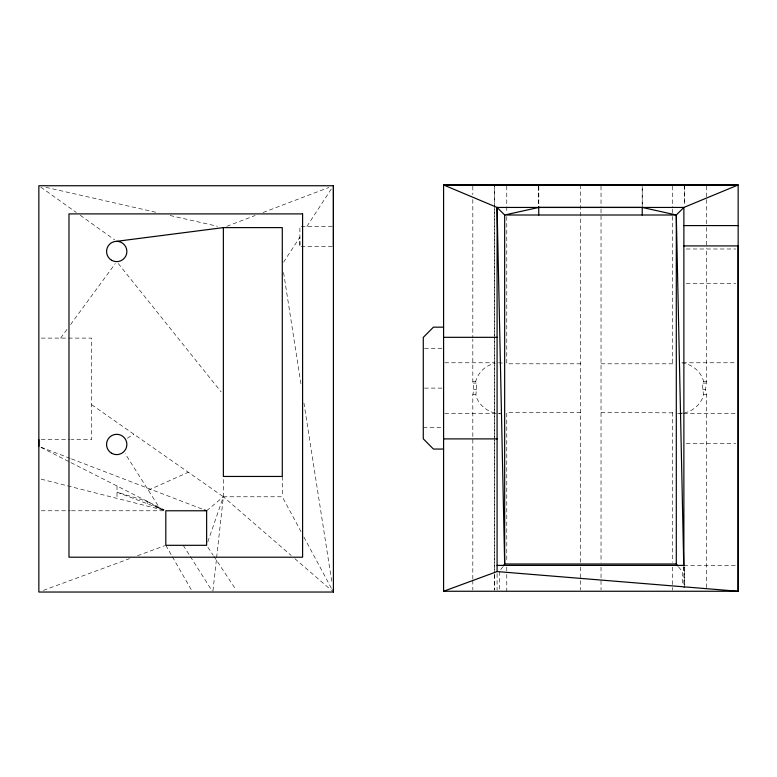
<?xml version="1.0" encoding="UTF-8"?>
<svg xmlns="http://www.w3.org/2000/svg" width="777" height="777" viewBox="0 0 777 777"><rect width="100%" height="100%" fill="white"/><g stroke="black" fill="none" stroke-linecap="round" stroke-linejoin="round"><path stroke-width="0.58" stroke-dasharray="3.88 2.91" d="M147.251 503.71L147.251 501.359L117.006 492.2L163.665 509.955M332.216 246.697L299.893 246.688L299.893 237.16L283.586 262.17M494.58 574.281L494.58 590.044L494.58 571.853M494.58 573.067L494.58 208.013M494.58 206.799L494.58 186.179M538.733 197.329L538.733 184.965L538.762 206.342M684.255 413.005C692.987 411.091 700.31 404.642 703.302 396.212C703.671 391.443 701.563 386.344 703.612 381.594C701.126 371.202 691.375 363.558 680.837 362.772L735.761 362.772M706.487 587.616L706.487 394.629L705.526 389.704L706.487 381.594L706.487 248.086M212.947 590.85L216.356 560.052M216.618 557.663L223.368 496.775L223.368 477.651M472.814 579.118L472.814 394.629L473.785 389.704L472.814 381.594L472.814 339.112M495.046 413.005C486.315 411.091 478.991 404.642 476 396.212C475.641 391.443 477.738 386.344 475.689 381.594C477.962 372.474 485.887 364.869 495.221 363.413M207.789 541.919L223.368 496.775L282.284 496.775L301.029 531.701M306.925 226.369L332.08 187.772M500.757 569.677L502.709 566.841M60.635 338.102L67.735 328.418M70.571 324.553L115.297 263.568M206.624 510.771L223.368 496.775L291.229 555.516M127.35 438.228L133.78 434.158M148.31 490.18L188.296 472.261M226.767 226.311L255.128 215.52M263.073 212.5L328.875 187.471M43.386 590.365L129.536 558.653M137.471 555.74L164.685 545.726M601.029 363.801L672.532 363.801L674.222 363.218M679.846 413.306L683.158 413.082M159.372 508.323L160.878 508.265L157.226 507.507L147.251 501.359M161.519 509.139L162.519 509.1M332.216 226.389L299.893 226.389L299.893 246.697M686.285 248.99L735.741 248.99M686.285 283.518L735.741 283.518M41.268 338.102L91.667 338.102L91.667 439.675L71.261 439.675M424.475 348.533L443.589 348.533M444.784 362.772L494.891 362.772M580.71 363.801L506.769 363.801L506.769 213.966M472.814 381.594L475.689 381.594M703.612 381.594L706.487 381.594M473.329 383.09L476.204 383.09M703.098 383.09L705.972 383.09M424.475 388.111L442.395 388.111M473.785 389.704L476.651 389.704M702.651 389.704L705.526 389.704M472.814 394.629L475.689 394.629M703.612 394.629L706.487 394.629M580.71 412.451L506.769 412.451L506.769 562.266M601.029 412.451L674.582 412.859M444.803 413.451L500.446 413.451M677.641 413.451L682.488 413.451M683.692 413.451L735.732 413.451M423.28 427.7L442.395 427.7M41.249 439.675L70.056 439.675M686.285 443.512L735.741 443.512M41.268 510.771L70.289 510.771M71.494 510.771L164.607 510.771M683.877 565.394L735.741 565.394M498.475 362.772L502.884 363.073M498.358 413.228L500.553 413.383M45.95 187.354L157.129 212.577M170.144 215.53L217.453 226.262M41.181 479.156L164.656 510.479M41.103 447.212L70.338 458.44M71.455 458.877L202.127 509.052M40.987 447.435L69.901 462.101M70.969 462.645L164.17 509.935M91.667 404.72L223.368 496.775M40.822 187.15L76.301 212.48M80.245 215.287L114.743 239.918M294.891 558.692L331.575 590.442M155.682 505.633L157.226 507.507L159.227 507.43L125.175 453.651M118.23 263.52L221.095 391.841M678.544 566.841L682.284 571.571L682.284 584.314M207.915 547.27L213.112 555.137M213.762 556.118L236.159 590.034M183.217 545.308L189.656 555.468M190.297 556.478L212.17 591.015M165.812 545.308L171.766 555.691M172.368 556.73L192.006 590.996M303.865 536.994L331.701 588.859M283.586 272.552L301.126 385.023M303.924 402.972L332.1 583.653M683.77 566.724L683.877 571.571M538.723 186.198L538.733 189.879L538.723 184.965M642.229 206.255L642.21 186.15L642.229 207.44M706.487 186.179L706.487 198.32M706.487 199.534L706.487 226.233M706.487 227.447L706.487 246.872M683.877 566.715L683.877 587.781M672.532 186.179L672.532 207.925M672.532 209.139L672.532 215.18M672.532 216.385L672.532 363.801M672.532 412.451L672.532 562.266M672.532 567.093L672.532 590.044M601.029 186.179L601.029 207.925M601.029 209.11L601.029 562.266M601.029 567.093L601.029 590.044M580.71 184.965L580.71 562.266M580.71 567.025L580.71 590.044M538.733 186.15L538.733 207.44M506.769 186.179L506.769 205.507M506.769 206.721L506.769 212.762M506.769 567.093L506.769 573.135M506.769 574.339L506.769 591.258M499.456 571.571L499.456 590.102M497.086 573.62L497.086 590.083M494.58 184.975L494.58 204.37M494.58 205.584L494.58 570.639M472.814 186.179L472.814 194.677M472.814 199.534L472.814 337.898M472.814 580.332L472.814 590.044M282.284 476.456L282.284 496.775M117.006 486.004L117.006 498.387M684.722 567.006L684.722 587.616L684.722 567.006M684.722 186.179L684.722 204.37L684.722 186.179"/><path stroke-width="1.17" d="M38.85 446.348L38.85 439.675M333.411 592.035L333.411 185.742L38.85 185.742L38.85 592.035L333.411 592.035L333.032 589.636M503.36 565.889L504.661 563.995L504.661 215.006L497.086 207.44L443.589 184.965L443.589 591.258L738.15 591.258L738.15 245.911L683.877 245.911M683.75 565.51L676.301 215.006L642.229 207.44L538.733 207.44L504.661 215.006L676.301 215.006L683.877 207.44L738.15 184.965L738.15 591.258L497.086 571.571L443.589 591.258M116.715 241.317L223.368 227.612L282.284 227.612L282.284 476.456L223.368 476.456L223.368 227.612M497.086 571.571L497.086 207.44L683.877 207.44L683.877 565.501M683.877 225.592L738.15 225.592M443.589 327.166L433.43 327.166L423.28 337.412L423.28 438.811L433.43 449.057L443.589 449.057M443.589 337.325L497.086 337.325M443.589 438.898L497.086 438.898M206.624 510.771L165.812 510.771L165.812 545.308L206.624 545.308L206.624 510.771L204.38 509.916M677.797 565.889L676.301 563.995L504.661 563.995L497.086 207.44M497.086 565.394L683.877 565.394M538.733 185.052L443.589 184.965L738.15 184.975L538.733 184.965L538.733 185.693M676.301 215.006L676.301 563.995M642.229 207.44L642.229 215.006M538.733 206.595L538.733 215.006M333.411 185.742L333.411 246.697M302.593 213.898L68.978 213.898L68.978 557.206L302.593 557.206L302.593 213.898M111.635 260.276A10.159 10.159 0 0 0 126.874 251.476A10.159 10.159 0 0 0 111.635 242.686A10.159 10.159 0 0 0 111.635 260.276M111.635 453.263A10.159 10.159 0 0 0 126.874 444.463A10.159 10.159 0 0 0 111.635 435.664A10.159 10.159 0 0 0 111.635 453.263"/></g></svg>
